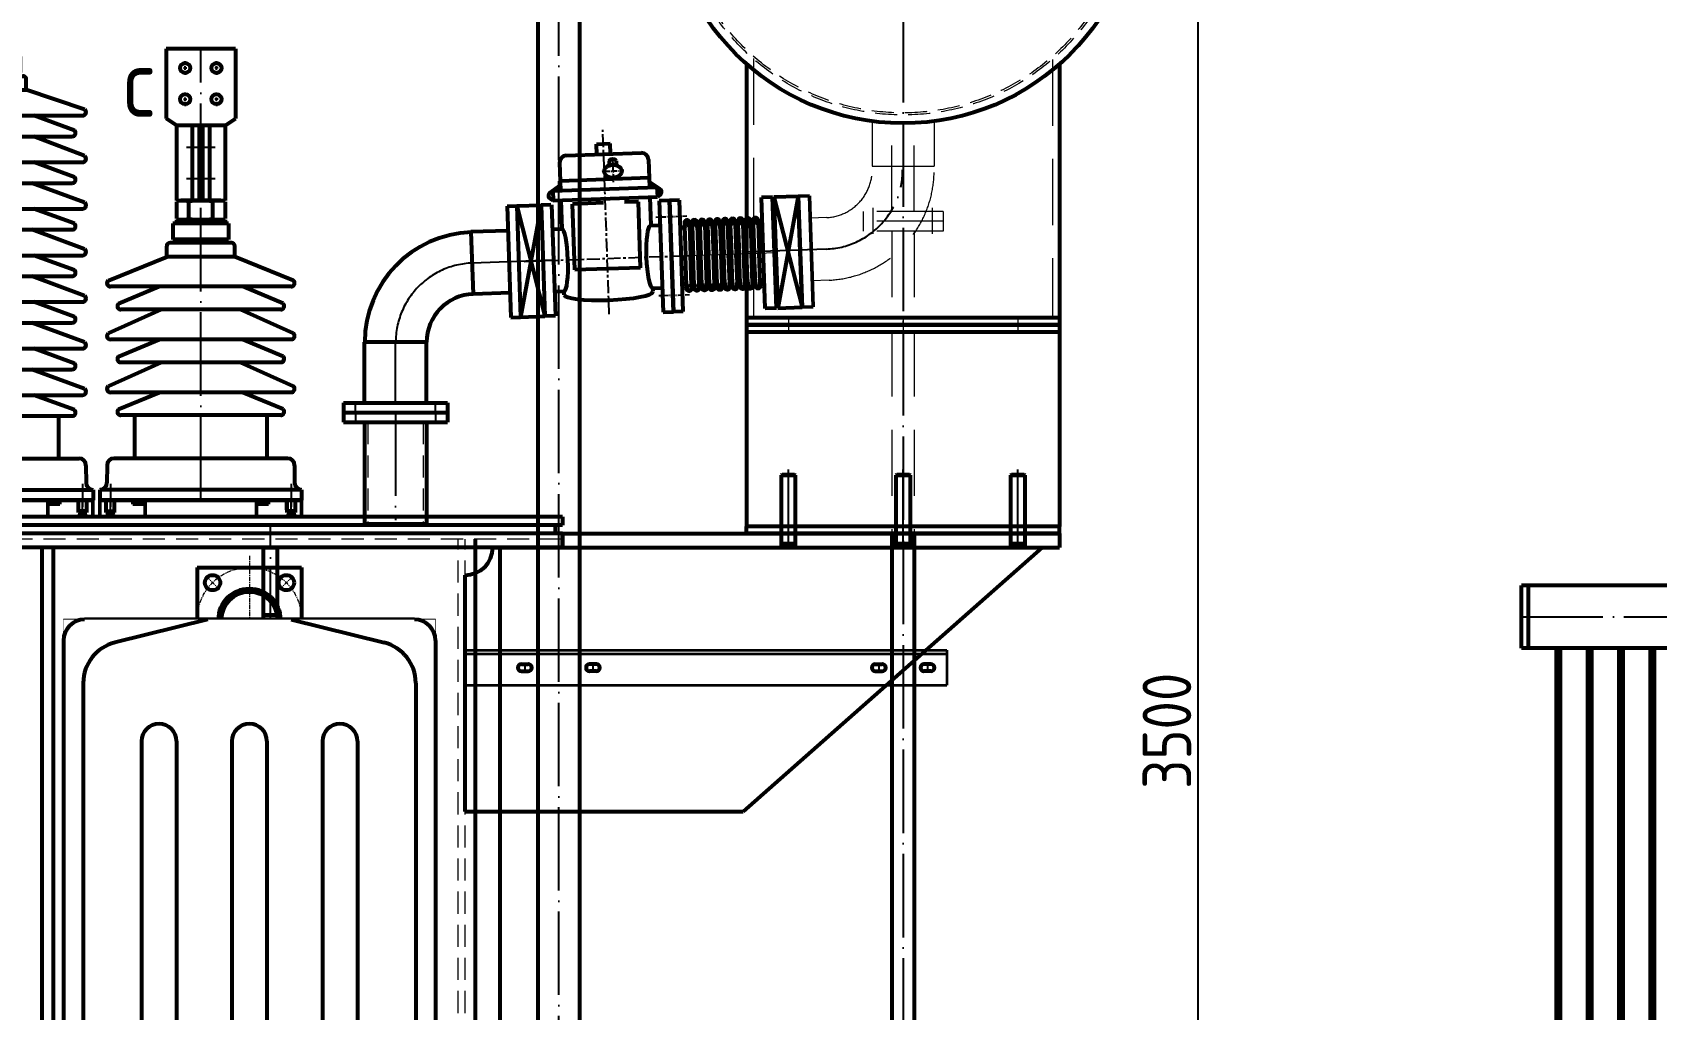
# Model space of a CAD drawing. Header units: inches. Extents: x 0 to 15444, y 0 to 10920.
# Drawn here: x 3040 to 5376, y 7806 to 9211 of the extents above; entities that cross this region are included whole.
import ezdxf
from ezdxf.enums import TextEntityAlignment as Align

# ---------------------------------------------------------------- set-up
doc = ezdxf.new("R2010")
doc.units = ezdxf.units.IN
doc.header["$LTSCALE"] = 5
doc.header["$MEASUREMENT"] = 0
doc.set_wipeout_variables(frame=1)
for name, pattern in [('ACAD_ISO04W100', [30, 24, -3, 0, -3]), ('CENTER', [2, 1.25, -0.25, 0.25, -0.25]), ('HIDDEN', [9.525, 6.35, -3.175]), ('PHANTOM', [63.5, 31.75, -6.35, 6.35, -6.35, 6.35, -6.35]), ('PHANTOM2', [31.75, 15.875, -3.175, 3.175, -3.175, 3.175, -3.175])]:
    doc.linetypes.add(name, pattern=pattern)
doc.layers.get('0').update_dxf_attribs({"color": 1, "linetype": 'ACAD_ISO04W100'})
doc.layers.get('Defpoints').update_dxf_attribs({"lineweight": 20})
for name, color, linetype, lineweight in [('1', 4, 'Continuous', 53), ('2', 3, 'Continuous', 20), ('3', 6, 'HIDDEN', 20), ('4', 2, 'PHANTOM', 25), ('中心线', 1, 'CENTER', 9), ('轮廓', 4, 'Continuous', 53)]:
    doc.layers.add(name, color=color, linetype=linetype, lineweight=lineweight)
doc.layers.add('3中心线层', color=1, linetype='CENTER')
doc.layers.add('双点划线', color=2, linetype='PHANTOM')
doc.styles.get("Standard").update_dxf_attribs({"font": 'gbenor.shx', "bigfont": 'gbcbig.shx'})
doc.dimstyles.new('1$0', dxfattribs={"dimscale": 20, "dimtxt": 3.5, "dimasz": 2.5, "dimexe": 1.5, "dimexo": 0, "dimgap": 0.5, "dimtad": 1, "dimtoh": 1, "dimtxsty": 'Standard', "dimcen": 2.5, "dimclrd": 3, "dimclre": 3, "dimclrt": 3, "dimadec": 1, "dimazin": 0, "dimtfac": 1, "dimtmove": 0, "dimatfit": 2, "dimfxl": 0, "dimarcsym": 0})

# ---------------------------------------------------------------- blocks, each defined once
blk = doc.blocks.new('mfaaaafg')
for p, q in [((7479.2, 12536), (7479.2, 12643.1)), ((7644.2, 12536), (7644.2, 12643.1)), ((7809.2, 12536), (7809.2, 12643.1))]:
    blk.add_line(p, q)
at = {"layer": '1'}
for p, q in [((7470.2, 12636), (7469.2, 12635)), ((7470.2, 12636), (7488.2, 12636)), ((7488.2, 12636), (7489.2, 12635)), ((7635.2, 12636), (7634.2, 12635)), ((7635.2, 12636), (7653.2, 12636)), ((7653.2, 12636), (7654.2, 12635)), ((7800.2, 12636), (7799.2, 12635)), ((7800.2, 12636), (7818.2, 12636)), ((7818.2, 12636), (7819.2, 12635)), ((7469.2, 12531), (7469.2, 12635)), ((7469.2, 12635), (7489.2, 12635)), ((7489.2, 12635), (7489.2, 12531)), ((7634.2, 12531), (7634.2, 12635)), ((7634.2, 12635), (7654.2, 12635)), ((7654.2, 12635), (7654.2, 12531)), ((7799.2, 12531), (7799.2, 12635)), ((7799.2, 12635), (7819.2, 12635)), ((7819.2, 12635), (7819.2, 12531)), ((7154.2, 12551), (7869.2, 12551)), ((7154.2, 12551), (7154.2, 12531)), ((7869.2, 12551), (7869.2, 12531)), ((7054.2, 12531), (7869.2, 12531)), ((7844.2, 12531), (7414.2, 12151)), ((7489.2, 12536), (7469.2, 12536)), ((7654.2, 12536), (7634.2, 12536)), ((7819.2, 12536), (7799.2, 12536)), ((7014.2, 12151), (7014.2, 12491)), ((7014.2, 12151), (7414.2, 12151))]:
    blk.add_line(p, q, dxfattribs=at)
blk.add_arc((7014.2, 12531), 40, 270, 0, dxfattribs=at)
at = {"layer": '2'}
for p, q in [((7470.2, 12536), (7470.2, 12636)), ((7488.2, 12636), (7488.2, 12536)), ((7635.2, 12536), (7635.2, 12636)), ((7653.2, 12636), (7653.2, 12536)), ((7800.2, 12536), (7800.2, 12636)), ((7818.2, 12636), (7818.2, 12536))]:
    blk.add_line(p, q, dxfattribs=at)
blk = doc.blocks.new('低压套管-1')
for p, q in [((5543.3, 8177.1), (5543.3, 8096.8)), ((5588.3, 8177.1), (5588.3, 8096.8)), ((5525.6, 8154.4), (5610.9, 8154.4)), ((5565.8, 7344.9), (5565.8, 8171.9)), ((5525.6, 8109.4), (5610.9, 8109.4)), ((5586.4, 8071.9), (5545.2, 8071.9)), ((5586.4, 8036.4), (5545.2, 8036.4))]:
    blk.add_line(p, q)
at = {"layer": '1', "ltscale": 100}
for p, q in [((5525.8, 8171.9), (5605.8, 8171.9)), ((5525.8, 8171.9), (5525.8, 8101.9)), ((5605.8, 8171.9), (5605.8, 8101.9)), ((5530.8, 8091.9), (5600.8, 8091.9)), ((5530.8, 8091.9), (5530.8, 8015.9)), ((5553.3, 8091.9), (5553.3, 8015.9)), ((5563.3, 8091.9), (5563.3, 8015.9)), ((5568.3, 8091.9), (5568.3, 8015.9)), ((5578.3, 8091.9), (5578.3, 8015.9)), ((5600.8, 8091.9), (5600.8, 8015.9)), ((5600.8, 8015.9), (5530.8, 8015.9))]:
    blk.add_line(p, q, dxfattribs=at)
at = {"layer": '1'}
for p, q in [((5530.8, 8091.9), (5525.8, 8101.9)), ((5600.8, 8091.9), (5605.8, 8101.9)), ((5530.8, 8013.9), (5530.8, 7990)), ((5539.6, 8015.9), (5591.9, 8015.9)), ((5548.5, 7990), (5548.5, 8013.9)), ((5583.1, 7990), (5583.1, 8013.9)), ((5600.8, 8013.9), (5600.8, 7990)), ((5530.8, 7987.9), (5600.8, 7987.9)), ((5530.8, 7987.9), (5530.8, 7982.9)), ((5539.6, 7987.9), (5591.9, 7987.9)), ((5600.8, 7987.9), (5600.8, 7982.9)), ((5525.8, 7982.9), (5525.8, 7959.9)), ((5525.8, 7982.9), (5605.8, 7982.9)), ((5605.8, 7982.9), (5605.8, 7959.9)), ((5520.7, 7954.9), (5609.8, 7954.9)), ((5520.7, 7954.9), (5609.8, 7954.9)), ((5521.8, 7954.9), (5609.7, 7954.9)), ((5525.8, 7959.9), (5605.8, 7959.9)), ((5525.8, 7959.9), (5605.8, 7959.9)), ((5525.8, 7959.9), (5605.8, 7959.9)), ((5530.8, 7959.9), (5530.8, 7954.9)), ((5600.8, 7959.9), (5600.8, 7954.9)), ((5432.8, 7906.9), (5516.8, 7934.9)), ((5516.8, 7934.9), (5614.8, 7934.9)), ((5516.8, 7934.9), (5614.8, 7934.9)), ((5516.8, 7934.9), (5614.8, 7934.9)), ((5516.8, 7934.9), (5614.8, 7934.9)), ((5520.7, 7934.9), (5609.8, 7934.9)), ((5520.7, 7934.9), (5609.8, 7934.9)), ((5520.7, 7934.9), (5610.7, 7934.9)), ((5520.7, 7934.9), (5610.7, 7934.9)), ((5521.8, 7934.9), (5609.7, 7934.9)), ((5698.7, 7906.9), (5614.8, 7934.9)), ((5435.8, 7897.9), (5695.8, 7897.9)), ((5447.4, 7876.6), (5505.4, 7897.9)), ((5520.8, 7897.9), (5610.8, 7897.9)), ((5520.8, 7897.9), (5610.8, 7897.9)), ((5684.1, 7876.6), (5625.8, 7897.9)), ((5432.8, 7839.9), (5505.4, 7867.9)), ((5450.8, 7867.9), (5680.8, 7867.9)), ((5505.4, 7867.9), (5625.8, 7867.9)), ((5516.8, 7867.9), (5614.8, 7867.9)), ((5516.8, 7867.9), (5614.8, 7867.9)), ((5520.8, 7867.9), (5610.8, 7867.9)), ((5698.7, 7839.9), (5625.8, 7867.9)), ((5435.8, 7830.9), (5695.8, 7830.9)), ((5447.4, 7809.6), (5505.8, 7830.9)), ((5684.1, 7809.6), (5625.8, 7830.9)), ((5432.8, 7772.9), (5508.6, 7800.9)), ((5450.8, 7800.9), (5680.8, 7800.9)), ((5508.6, 7800.9), (5622.9, 7800.9)), ((5554.8, 7800.9), (5614.8, 7800.9)), ((5554.8, 7800.9), (5614.8, 7800.9)), ((5558.8, 7800.9), (5610.8, 7800.9)), ((5698.7, 7772.9), (5622.9, 7800.9)), ((5435.8, 7763.9), (5695.8, 7763.9)), ((5447.4, 7742.6), (5505.8, 7763.9)), ((5558.8, 7763.9), (5610.8, 7763.9)), ((5558.8, 7763.9), (5610.8, 7763.9)), ((5684.1, 7742.6), (5625.8, 7763.9)), ((5432.8, 7705.9), (5508.6, 7733.9)), ((5450.8, 7733.9), (5680.8, 7733.9)), ((5508.6, 7733.9), (5622.9, 7733.9)), ((5554.8, 7733.9), (5614.8, 7733.9)), ((5554.8, 7733.9), (5614.8, 7733.9)), ((5558.8, 7733.9), (5610.8, 7733.9)), ((5698.7, 7705.9), (5622.9, 7733.9)), ((5435.8, 7696.9), (5695.8, 7696.9)), ((5447.4, 7675.6), (5505.8, 7696.9)), ((5558.8, 7696.9), (5610.8, 7696.9)), ((5558.8, 7696.9), (5610.8, 7696.9)), ((5684.1, 7675.6), (5625.8, 7696.9)), ((5432.8, 7638.9), (5508.6, 7666.9)), ((5450.8, 7666.9), (5680.8, 7666.9)), ((5508.6, 7666.9), (5622.9, 7666.9)), ((5554.8, 7666.9), (5614.8, 7666.9)), ((5554.8, 7666.9), (5614.8, 7666.9)), ((5558.8, 7666.9), (5610.8, 7666.9)), ((5698.7, 7638.9), (5622.9, 7666.9)), ((5435.8, 7629.9), (5695.8, 7629.9)), ((5447.4, 7608.6), (5505.8, 7629.9)), ((5558.8, 7629.9), (5610.8, 7629.9)), ((5558.8, 7629.9), (5610.8, 7629.9)), ((5684.1, 7608.6), (5625.8, 7629.9)), ((5432.8, 7571.9), (5508.6, 7599.9)), ((5450.8, 7599.9), (5680.8, 7599.9)), ((5508.6, 7599.9), (5622.9, 7599.9)), ((5554.8, 7599.9), (5614.8, 7599.9)), ((5554.8, 7599.9), (5614.8, 7599.9)), ((5558.8, 7599.9), (5610.8, 7599.9)), ((5698.7, 7571.9), (5622.9, 7599.9)), ((5435.8, 7562.9), (5695.8, 7562.9)), ((5447.4, 7541.6), (5505.8, 7562.9)), ((5558.8, 7562.9), (5610.8, 7562.9)), ((5558.8, 7562.9), (5610.8, 7562.9)), ((5684.1, 7541.6), (5625.8, 7562.9)), ((5432.8, 7504.9), (5508.6, 7532.9)), ((5450.8, 7532.9), (5680.8, 7532.9)), ((5508.6, 7532.9), (5622.9, 7532.9)), ((5554.8, 7532.9), (5614.8, 7532.9)), ((5554.8, 7532.9), (5614.8, 7532.9)), ((5558.8, 7532.9), (5610.8, 7532.9)), ((5698.7, 7504.9), (5622.9, 7532.9)), ((5435.8, 7495.9), (5695.8, 7495.9)), ((5447.4, 7474.6), (5505.8, 7495.9)), ((5558.8, 7495.9), (5610.8, 7495.9)), ((5558.8, 7495.9), (5610.8, 7495.9)), ((5684.1, 7474.6), (5625.8, 7495.9)), ((5450.8, 7465.9), (5680.8, 7465.9)), ((5470.6, 7465.9), (5470.6, 7404.9)), ((5558.8, 7465.9), (5610.8, 7465.9)), ((5660.9, 7465.9), (5660.9, 7404.9)), ((5440.9, 7404.9), (5690.6, 7404.9)), ((5430.9, 7394.9), (5430.8, 7369.9)), ((5700.6, 7394.9), (5700.8, 7369.9)), ((5420.8, 7359.9), (5710.8, 7359.9)), ((5420.8, 7359.9), (5420.8, 7344.9)), ((5710.8, 7359.9), (5710.8, 7344.9)), ((5710.8, 7344.9), (5420.8, 7344.9)), ((5420.8, 7344.9), (5710.8, 7344.9)), ((5420.8, 7344.9), (5710.8, 7344.9))]:
    blk.add_line(p, q, dxfattribs=at)
at = {"layer": '1', "linetype": 'ACAD_ISO04W100', "ltscale": 40}
for p, q in [((5516.8, 7934.9), (5516.8, 7949.9)), ((5614.8, 7934.9), (5614.8, 7949.9))]:
    blk.add_line(p, q, dxfattribs=at)
at = {"layer": '1'}
for centre, radius, start, end in [((5539.6, 7996), 20, 63.6891, 116.3109), ((5565.8, 7944.9), 71, 75.8871, 104.1129), ((5591.9, 7996), 20, 63.6891, 116.3109), ((5539.6, 8007.9), 20, 243.6891, 296.3109), ((5565.8, 8058.9), 71, 255.8871, 284.1129), ((5591.9, 8007.9), 20, 243.6891, 296.3109), ((5521.8, 7949.9), 5, 90, 180), ((5435.8, 7902.9), 5, 126.5014, 270), ((5695.8, 7902.9), 5, 270, 53.4986), ((5450.8, 7872.9), 5, 131.9872, 270), ((5680.8, 7872.9), 5, 270, 48.0128), ((5435.8, 7835.9), 5, 126.5014, 270), ((5695.8, 7835.9), 5, 270, 53.4986), ((5450.8, 7805.9), 5, 131.9872, 270), ((5680.8, 7805.9), 5, 270, 48.0128), ((5435.8, 7768.9), 5, 126.5014, 270), ((5695.8, 7768.9), 5, 270, 53.4986), ((5450.8, 7738.9), 5, 131.9872, 270), ((5680.8, 7738.9), 5, 270, 48.0128), ((5435.8, 7701.9), 5, 126.5014, 270), ((5695.8, 7701.9), 5, 270, 53.4986), ((5450.8, 7671.9), 5, 131.9872, 270), ((5680.8, 7671.9), 5, 270, 48.0128), ((5435.8, 7634.9), 5, 126.5014, 270), ((5695.8, 7634.9), 5, 270, 53.4986), ((5450.8, 7604.9), 5, 131.9872, 270), ((5680.8, 7604.9), 5, 270, 48.0128), ((5435.8, 7567.9), 5, 126.5014, 270), ((5695.8, 7567.9), 5, 270, 53.4986), ((5450.8, 7537.9), 5, 131.9872, 270), ((5680.8, 7537.9), 5, 270, 48.0128), ((5435.8, 7500.9), 5, 126.5014, 270), ((5695.8, 7500.9), 5, 270, 53.4986), ((5450.8, 7470.9), 5, 131.9872, 270), ((5680.8, 7470.9), 5, 270, 48.0128), ((5440.9, 7394.9), 10, 90, 180), ((5690.6, 7394.9), 10, 0, 90), ((5420.8, 7369.9), 10, 270, 0), ((5710.8, 7369.9), 10, 180, 270)]:
    blk.add_arc(centre, radius, start, end, dxfattribs=at)
at = {"layer": '1', "ltscale": 40}
blk.add_arc((5609.8, 7949.9), 5, 0, 90, dxfattribs=at)
at = {"layer": '1', "ltscale": 100}
for centre, major_axis, start_param, end_param in [((5543.3, 8154.4), (-6.36, 6.36), 1.57079632679554, 7.853981633975126), ((5588.3, 8154.4), (6.36, 6.36), 6.283185307179086, 12.56637061435867), ((5543.3, 8109.4), (-6.36, 6.36), 1.57079632679554, 7.853981633975126), ((5588.3, 8109.4), (6.36, 6.36), 6.283185307179086, 12.56637061435867)]:
    blk.add_ellipse(centre, major_axis=major_axis, ratio=1, start_param=start_param, end_param=end_param, dxfattribs=at)
at = {"layer": '中心线', "lineweight": -3, "ltscale": 0.1}
for p, q in [((5435.8, 7368.5), (5435.8, 7335)), ((5695.8, 7368.5), (5695.8, 7335))]:
    blk.add_line(p, q, dxfattribs=at)
at = {"layer": '双点划线', "ltscale": 100}
blk.add_line((5488.3, 7344.9), (5643.3, 7344.9), dxfattribs=at)
blk = doc.blocks.new('1242141241241')
at = {"ltscale": 2}
for p, q in [((2615.2, 10635.6), (2615.2, 10659.6)), ((2875.2, 10635.6), (2875.2, 10659.6))]:
    blk.add_line(p, q, dxfattribs=at)
at = {"layer": '1', "lineweight": 50}
for p, q in [((2890.2, 10659.6), (2600.2, 10659.6)), ((2600.2, 10659.6), (2600.2, 10635.6)), ((2647.7, 10659.6), (2647.7, 10653.6)), ((2662.7, 10653.6), (2647.7, 10653.6)), ((2662.7, 10659.6), (2662.7, 10653.6)), ((2665.2, 10659.6), (2665.2, 10635.6)), ((2825.2, 10659.6), (2825.2, 10635.6)), ((2827.7, 10659.6), (2827.7, 10653.6)), ((2827.7, 10653.6), (2842.7, 10653.6)), ((2842.7, 10659.6), (2842.7, 10653.6)), ((2890.2, 10659.6), (2890.2, 10635.6)), ((2890.2, 10635.6), (2600.2, 10635.6))]:
    blk.add_line(p, q, dxfattribs=at)
at = {"layer": '1'}
for p, q in [((2609.2, 10641.6), (2609.2, 10659.6)), ((2621.2, 10641.6), (2621.2, 10659.6)), ((2869.2, 10641.6), (2869.2, 10659.6)), ((2881.2, 10641.6), (2881.2, 10659.6)), ((2609.2, 10641.6), (2621.2, 10641.6)), ((2615.2, 10639.6), (2609.2, 10641.6)), ((2621.2, 10641.6), (2615.2, 10639.6)), ((2881.2, 10641.6), (2869.2, 10641.6)), ((2869.2, 10641.6), (2875.2, 10639.6)), ((2875.2, 10639.6), (2881.2, 10641.6))]:
    blk.add_line(p, q, dxfattribs=at)
at = {"layer": '2'}
for p, q in [((2607.2, 10645.6), (2607.2, 10659.6)), ((2623.2, 10645.6), (2623.2, 10659.6)), ((2867.2, 10645.6), (2867.2, 10659.6)), ((2883.2, 10645.6), (2883.2, 10659.6)), ((2607.2, 10645.6), (2623.2, 10645.6)), ((2883.2, 10645.6), (2867.2, 10645.6))]:
    blk.add_line(p, q, dxfattribs=at)
blk = doc.blocks.new('A$C731E5678')
at = {"color": 1, "linetype": 'CENTER', "ltscale": 50}
blk.add_line((80, 0), (80, 150), dxfattribs=at)
at = {"layer": '1', "ltscale": 0.5}
for p, q in [((0, 148), (0, 132)), ((0, 148), (160, 148)), ((15, 150), (15, 148)), ((15, 150), (145, 150)), ((120, 150), (120, 150)), ((145, 150), (145, 148)), ((160, 148), (160, 132)), ((0, 132), (160, 132)), ((37.3, 126.1), (80, 126.1)), ((37.3, 119), (80, 119)), ((122.8, 126.1), (80, 126.1)), ((122.8, 119), (80, 119)), ((37.3, 115.1), (80, 115.1)), ((37.3, 108), (80, 108)), ((37.3, 104.1), (80, 104.1)), ((37.3, 97), (80, 97)), ((122.8, 115.1), (80, 115.1)), ((122.8, 108), (80, 108)), ((122.8, 104.1), (80, 104.1)), ((122.8, 97), (80, 97)), ((37.3, 93.1), (80, 93.1)), ((37.3, 86), (80, 86)), ((37.3, 82.1), (80, 82.1)), ((37.3, 75), (80, 75)), ((37.3, 71.1), (80, 71.1)), ((122.8, 93.1), (80, 93.1)), ((122.8, 86), (80, 86)), ((122.8, 82.1), (80, 82.1)), ((122.8, 75), (80, 75)), ((122.8, 71.1), (80, 71.1)), ((37.3, 64), (80, 64)), ((37.3, 60.1), (80, 60.1)), ((37.3, 53), (80, 53)), ((37.3, 49.1), (80, 49.1)), ((122.8, 64), (80, 64)), ((122.8, 60.1), (80, 60.1)), ((122.8, 53), (80, 53)), ((122.8, 49.1), (80, 49.1)), ((37.3, 42), (80, 42)), ((37.3, 38.1), (80, 38.1)), ((37.3, 31), (80, 31)), ((37.3, 27.1), (80, 27.1)), ((122.8, 42), (80, 42)), ((122.8, 38.1), (80, 38.1)), ((122.8, 31), (80, 31)), ((122.8, 27.1), (80, 27.1)), ((0, 14), (160, 14)), ((0, 14), (0, 0)), ((0, 0), (160, 0)), ((37.3, 20), (80, 20)), ((122.8, 20), (80, 20)), ((160, 14), (160, 0))]:
    blk.add_line(p, q, dxfattribs=at)
for points in [[(39.2, 132), (39.2, 128, -0.414214), (37.3, 126.1), (32.6, 126.1, 1), (32.6, 119), (37.3, 119, -1), (37.3, 115.1), (32.6, 115.1, 1), (32.6, 108), (37.3, 108, -1), (37.3, 104.1), (32.6, 104.1, 1), (32.6, 97), (37.3, 97, -1), (37.3, 93.1), (32.6, 93.1, 1), (32.6, 86), (37.3, 86, -1), (37.3, 82.1), (32.6, 82.1, 1), (32.6, 75), (37.3, 75, -1), (37.3, 71.1), (32.6, 71.1, 1), (32.6, 64), (37.3, 64, -1), (37.3, 60.1), (32.6, 60.1, 1), (32.6, 53), (37.3, 53, -1), (37.3, 49.1), (32.6, 49.1, 1), (32.6, 42), (37.3, 42, -1), (37.3, 38.1), (32.6, 38.1, 1), (32.6, 31), (37.3, 31, -1), (37.3, 27.1), (32.6, 27.1, 1), (32.6, 20), (37.3, 20, -0.414214), (39.2, 18), (39.2, 14)], [(40, 132), (40, 128, -0.414214), (37.3, 125.3), (32.6, 125.3, 1), (32.6, 119.8), (37.3, 119.8, -1), (37.3, 114.3), (32.6, 114.3, 1), (32.6, 108.8), (37.3, 108.8, -1), (37.3, 103.3), (32.6, 103.3, 1), (32.6, 97.8), (37.3, 97.8, -1), (37.3, 92.3), (32.6, 92.3, 1), (32.6, 86.8), (37.3, 86.8, -1), (37.3, 81.3), (32.6, 81.3, 1), (32.6, 75.8), (37.3, 75.8, -1), (37.3, 70.3), (32.6, 70.3, 1), (32.6, 64.8), (37.3, 64.8, -1), (37.3, 59.3), (32.6, 59.3, 1), (32.6, 53.8), (37.3, 53.8, -1), (37.3, 48.3), (32.6, 48.3, 1), (32.6, 42.8), (37.3, 42.8, -1), (37.3, 37.3), (32.6, 37.3, 1), (32.6, 31.8), (37.3, 31.8, -1), (37.3, 26.3), (32.6, 26.3, 1), (32.6, 20.8), (37.3, 20.8, -0.414214), (40, 18), (40, 14)], [(120, 132), (120, 128, 0.414214), (122.8, 125.3), (127.5, 125.3, -1), (127.5, 119.8), (122.8, 119.8, 1), (122.8, 114.3), (127.5, 114.3, -1), (127.5, 108.8), (122.8, 108.8, 1), (122.8, 103.3), (127.5, 103.3, -1), (127.5, 97.8), (122.8, 97.8, 1), (122.8, 92.3), (127.5, 92.3, -1), (127.5, 86.8), (122.8, 86.8, 1), (122.8, 81.3), (127.5, 81.3, -1), (127.5, 75.8), (122.8, 75.8, 1), (122.8, 70.3), (127.5, 70.3, -1), (127.5, 64.8), (122.8, 64.8, 1), (122.8, 59.3), (127.5, 59.3, -1), (127.5, 53.8), (122.8, 53.8, 1), (122.8, 48.3), (127.5, 48.3, -1), (127.5, 42.8), (122.8, 42.8, 1), (122.8, 37.3), (127.5, 37.3, -1), (127.5, 31.8), (122.8, 31.8, 1), (122.8, 26.3), (127.5, 26.3, -1), (127.5, 20.8), (122.8, 20.8, 0.414214), (120, 18), (120, 14)], [(120.8, 132), (120.8, 128, 0.414214), (122.8, 126.1), (127.5, 126.1, -1), (127.5, 119), (122.8, 119, 1), (122.8, 115.1), (127.5, 115.1, -1), (127.5, 108), (122.8, 108, 1), (122.8, 104.1), (127.5, 104.1, -1), (127.5, 97), (122.8, 97, 1), (122.8, 93.1), (127.5, 93.1, -1), (127.5, 86), (122.8, 86, 1), (122.8, 82.1), (127.5, 82.1, -1), (127.5, 75), (122.8, 75, 1), (122.8, 71.1), (127.5, 71.1, -1), (127.5, 64), (122.8, 64, 1), (122.8, 60.1), (127.5, 60.1, -1), (127.5, 53), (122.8, 53, 1), (122.8, 49.1), (127.5, 49.1, -1), (127.5, 42), (122.8, 42, 1), (122.8, 38.1), (127.5, 38.1, -1), (127.5, 31), (122.8, 31, 1), (122.8, 27.1), (127.5, 27.1, -1), (127.5, 20), (122.8, 20, 0.414214), (120.8, 18), (120.8, 14)]]:
    blk.add_lwpolyline(points, format="xyb", dxfattribs=at)
blk = doc.blocks.new('储油柜-')
for p, q in [((42802.6, 9939.7), (42802.6, 12364.3)), ((43297.6, 12243.9), (43297.6, 10191.9)), ((43187, 11763, 0), (43034.5, 11757.6, 0)), ((42793.8, 11746.8), (42677.8, 11742.8)), ((42510.1, 11527.9), (42510.1, 11541.9)), ((42625.1, 11527.9), (42625.1, 11541.9)), ((42510.1, 11527.9), (42510.1, 11513.9)), ((42567.6, 11527.9), (42567.6, 11372.9)), ((42625.1, 11527.9), (42625.1, 11513.9)), ((42753.6, 11165.9), (42753.6, 11155.9)), ((42851.6, 11165.9), (42851.6, 11155.9)), ((43262.6, 11165.9), (43262.6, 11155.9)), ((43332.6, 11165.9), (43332.6, 11155.9))]:
    blk.add_line(p, q)
blk.add_arc((43183, 11876.9, 0), 114, 272, 360)
at = {"layer": '1', "ltscale": 30}
for p, q in [((42772.6, 10323.9), (42772.6, 12364.3)), ((42832.6, 10323.9), (42832.6, 12364.3))]:
    blk.add_line(p, q, dxfattribs=at)
at = {"layer": '1'}
for p, q in [((43072.6, 12029), (43072.6, 11653.9)), ((43522.6, 12029), (43522.6, 11653.9)), ((42856.5, 11914.1, 0), (42876.5, 11914.8, 0)), ((42857, 11899.1, 0), (42856.5, 11914.1, 0)), ((42877, 11899.8, 0), (42876.5, 11914.8, 0)), ((42813.3, 11897.6, 0), (42921.2, 11901.3, 0)), ((42874.8, 11889.7, 0), (42875.1, 11883.3, 0)), ((42884.8, 11890, 0), (42885.1, 11883.7, 0)), ((42931.5, 11891.7, 0), (42932.9, 11851.7, 0)), ((42803.6, 11887.2, 0), (42805, 11847.2, 0)), ((42804.5, 11861.2, 0), (42932.4, 11865.7, 0)), ((42789.7, 11843.8, 0), (42804.7, 11855.1, 0)), ((42793.8, 11846.8, 0), (42943.7, 11852.1, 0)), ((42793.8, 11846.8, 0), (42794.3, 11832.9, 0)), ((42947.9, 11849.3, 0), (42932.7, 11859.2, 0)), ((42943.7, 11852.1, 0), (42944.2, 11838.1, 0)), ((42728, 11824.5), (42742, 11825)), ((42728, 11824.5), (42733.6, 11664.6)), ((42742, 11825), (42747.6, 11665.1)), ((42791, 11826.7), (42777, 11826.2)), ((42777, 11826.2), (42782.6, 11666.3)), ((42790, 11835.6, 0), (42794.3, 11832.9, 0)), ((42792, 11826.8, 0), (42797.6, 11666.9, 0)), ((42794.3, 11832.9, 0), (42944.2, 11838.1, 0)), ((42805.5, 11833.2, 0), (42806.9, 11792.3, 0)), ((42866.9, 11829.4, 0), (42822, 11827.8, 0)), ((42825.3, 11732.9, 0), (42822, 11827.8, 0)), ((42916.9, 11831.1, 0), (42896.9, 11830.4, 0)), ((42920.2, 11736.2, 0), (42916.9, 11831.1, 0)), ((42933.4, 11837.7, 0), (42934.9, 11796.7, 0)), ((42948.2, 11841.1, 0), (42944.2, 11838.1, 0)), ((42961.9, 11832.7, 0), (42946.9, 11832.2, 0)), ((42946.9, 11832.2, 0), (42952.5, 11672.3, 0)), ((42961.9, 11832.7, 0), (42967.5, 11672.8, 0)), ((43111.8, 11837.9, 0), (43146.8, 11839.2, 0)), ((43111.8, 11837.9, 0), (43152.4, 11679.3, 0)), ((43111.8, 11837.9, 0), (43117.4, 11678, 0)), ((43146.8, 11839.2, 0), (43117.4, 11678, 0)), ((43146.8, 11839.2, 0), (43152.4, 11679.3, 0)), ((42934.5, 11796.7, 0), (42948.1, 11797.2, 0)), ((42676.2, 11787.8), (42679.3, 11697.9)), ((42793.2, 11791.8, 0), (42806.8, 11792.3, 0)), ((42920.2, 11736.2, 0), (42825.3, 11732.9, 0)), ((42796.3, 11701.8, 0), (42810, 11702.3, 0)), ((42810.1, 11697.3, 0), (42810, 11702.3, 0)), ((42937.9, 11706.8, 0), (42951.3, 11707.3, 0)), ((42938.1, 11701.8, 0), (42937.9, 11706.8, 0)), ((43117.4, 11678, 0), (43152.4, 11679.3, 0)), ((42733.6, 11664.6), (42747.6, 11665.1)), ((42797.6, 11666.9, 0), (42782.6, 11666.3, 0)), ((42796.6, 11666.8), (42782.6, 11666.3)), ((42952.5, 11672.3, 0), (42967.5, 11672.8, 0)), ((43522.6, 11663.9), (43072.6, 11663.9)), ((43522.6, 11653.9), (43072.6, 11653.9)), ((42523.1, 11541.9), (42523.1, 11628.9)), ((42612.4, 11628.9), (42523.4, 11628.9)), ((42612.1, 11541.9), (42612.2, 11628.9)), ((42492.6, 11541.9), (42642.6, 11541.9)), ((42492.6, 11541.9), (42492.6, 11527.9)), ((42642.6, 11541.9), (42642.6, 11527.9)), ((42492.6, 11527.9), (42492.6, 11513.9)), ((42492.6, 11527.9), (42642.6, 11527.9)), ((42492.6, 11527.9), (42642.6, 11527.9)), ((42642.6, 11527.9), (42642.6, 11513.9)), ((42492.6, 11513.9), (42642.6, 11513.9)), ((42523.1, 11513.9), (42523.1, 11367.9)), ((42612.1, 11513.9), (42612.1, 11367.9)), ((42523.1, 11367.9), (42612.1, 11367.9)), ((43281.6, 11353.9), (43281.6, 10309.9)), ((43313.6, 11353.9), (43313.6, 10309.9)), ((42748.6, 11165.9), (42758.6, 11165.9)), ((42856.6, 11165.9), (42846.6, 11165.9)), ((43257.6, 11165.9), (43267.6, 11165.9)), ((43337.6, 11165.9), (43327.6, 11165.9)), ((42748.6, 11155.9), (42758.6, 11155.9)), ((42856.6, 11155.9), (42846.6, 11155.9)), ((43257.6, 11155.9), (43267.6, 11155.9)), ((43337.6, 11155.9), (43327.6, 11155.9))]:
    blk.add_line(p, q, dxfattribs=at)
at = {"layer": '1', "lineweight": 50, "ltscale": 5}
for p, q in [((43162.8, 11839.7, 0), (43146.8, 11839.2, 0)), ((43164.4, 11794, 0), (43162.8, 11839.7, 0)), ((43164.4, 11794, 0), (43162.8, 11839.7, 0)), ((43164.4, 11794, 0), (43166.8, 11724, 0)), ((43168.3, 11679.8, 0), (43166.8, 11724, 0)), ((43168.3, 11679.8, 0), (43166.8, 11724, 0)), ((43168.3, 11679.8, 0), (43152.4, 11679.3, 0))]:
    blk.add_line(p, q, dxfattribs=at)
at = {"layer": '1', "ltscale": 0.5}
for p, q in [((43152.4, 11679.3, 0), (43146.8, 11839.2, 0)), ((43072.6, 11653.9), (43522.6, 11653.9)), ((43072.6, 11653.9), (43072.6, 11643.9)), ((43072.6, 11643.9), (43072.6, 11363.9)), ((43072.6, 11643.9), (43522.6, 11643.9)), ((43522.6, 11653.9), (43522.6, 11643.9)), ((43522.6, 11643.9), (43522.6, 11363.9)), ((43072.6, 11353.9), (43072.6, 11363.9)), ((43522.6, 11363.9), (43072.6, 11363.9)), ((43522.6, 11353.9), (43072.6, 11353.9)), ((43522.6, 11353.9), (43522.6, 11363.9))]:
    blk.add_line(p, q, dxfattribs=at)
at = {"layer": '1', "lineweight": 35, "ltscale": 4}
for p, q in [((42667.6, 11185.9), (43268.4, 11185.9)), ((42667.6, 11185.9, 0), (42667.6, 11135.9, 0)), ((42667.6, 11180.9, 0), (43268.4, 11180.9, 0)), ((43268.4, 11185.9), (43360.6, 11185.9)), ((43268.4, 11180.9, 0), (43360.6, 11180.9, 0)), ((43360.6, 11185.9, 0), (43360.6, 11135.9, 0)), ((42667.6, 11135.9), (43268.4, 11135.9)), ((43268.4, 11135.9), (43360.6, 11135.9, 0))]:
    blk.add_line(p, q, dxfattribs=at)
at = {"layer": '1'}
blk.add_circle((43297.6, 12283.9), 340, dxfattribs=at)
for centre, radius, start, end in [((42813.6, 11887.6, 0), 10, 92, 182), ((42921.5, 11891.3, 0), 10, 2, 92), ((42792.7, 11839.8, 0), 5, 126.992, 237.008), ((42945.2, 11845.1, 0), 5, 306.992, 57.008), ((42681.9, 11628.9, 0), 158.5, 92.0059, 180), ((42681.9, 11628.9, 0), 69.5, 92.0059, 180), ((42748.6, 11160.9), 5, 90, 270), ((42758.6, 11160.9), 5, 86.806, 90), ((42758.6, 11160.9), 5, 270, 90), ((42846.6, 11160.9), 5, 90, 270), ((42846.6, 11160.9), 5, 90, 93.194), ((42856.6, 11160.9), 5, 270, 90), ((43257.6, 11160.9), 5, 90, 270), ((43267.6, 11160.9), 5, 86.806, 90), ((43267.6, 11160.9), 5, 270, 90), ((43327.6, 11160.9), 5, 90, 270), ((43327.6, 11160.9), 5, 90, 98.2957), ((43337.6, 11160.9), 5, 270, 90), ((42758.6, 11160.9), 5, 270, 273.194), ((42846.6, 11160.9), 5, 266.806, 270), ((43267.6, 11160.9), 5, 270, 273.194), ((43327.6, 11160.9), 5, 261.7043, 270)]:
    blk.add_arc(centre, radius, start, end, dxfattribs=at)
for centre, major_axis, ratio in [((42879.8, 11889.9, 0), (-5, -0.17), 0.446124), ((42808.4, 11747.3, 0), (-1.6, 45), 0.161624), ((42874, 11699.6, 0), (63.8, 2.2), 0.156548)]:
    blk.add_ellipse(centre, major_axis=major_axis, ratio=ratio, start_param=3.141593, end_param=6.283185, dxfattribs=at)
blk.add_ellipse((42880.4, 11874.9, 0), major_axis=(-12.5, -0.4), ratio=0.753577, dxfattribs=at)
at = {"layer": '1', "extrusion": (0, 0, -1)}
blk.add_ellipse((42936.1, 11751.7, 0), major_axis=(-1.6, 45), ratio=0.161624, start_param=3.141593, end_param=6.283185, dxfattribs=at)
at = {"layer": '3', "ltscale": 3}
for p, q in [((43082.6, 12036.9, 0), (43082.6, 11663.9, 0)), ((43512.6, 12035.6), (43512.6, 11663.9)), ((43253.2, 11946.9), (43253.2, 11882.2)), ((43281.6, 11816.9, 0), (43281.6, 11944.3, 0)), ((43313.6, 11816.9, 0), (43313.6, 11944.3, 0)), ((43342.1, 11946.9), (43342.1, 11882.2)), ((43253.2, 11882.2), (43342.2, 11882.2)), ((43188, 11808.3, 0), (43163.9, 11807.4, 0)), ((43355.1, 11816.9, 0), (43240.1, 11816.9, 0)), ((43240.1, 11816.9, 0), (43240.1, 11802.9, 0)), ((43355.1, 11802.9, 0), (43240.1, 11802.9, 0)), ((43240.1, 11802.9, 0), (43240.1, 11788.9, 0)), ((43355.1, 11816.9, 0), (43355.1, 11802.9, 0)), ((43355.1, 11802.9, 0), (43355.1, 11788.9, 0)), ((43355.1, 11788.9, 0), (43240.1, 11788.9, 0)), ((43281.6, 11788.9), (43281.6, 11353.9)), ((43313.6, 11788.9), (43313.6, 11353.9)), ((43191.1, 11718.3, 0), (43167, 11717.5, 0))]:
    blk.add_line(p, q, dxfattribs=at)
at = {"layer": '3'}
for p, q in [((42527.6, 11513.9), (42527.6, 11367.9)), ((42607.6, 11513.9), (42607.6, 11367.9))]:
    blk.add_line(p, q, dxfattribs=at)
for radius in [328, 325]:
    blk.add_circle((43297.6, 12283.9), radius, dxfattribs=at)
at = {"layer": '3', "ltscale": 3}
for centre, radius, start, end in [((43183.8, 11877.6, 0), 69.5, 273.4378, 360), ((43183.8, 11876.6, 0), 158.5, 272.6304, 1.2233)]:
    blk.add_arc(centre, radius, start, end, dxfattribs=at)
at = {"layer": '3中心线层', "lineweight": 25, "ltscale": 3}
for p, q in [((42875, 11669.5, 0), (42865.8, 11934.6, 0)), ((42752.7, 11745.3, 0), (42991.8, 11753.7, 0))]:
    blk.add_line(p, q, dxfattribs=at)
at = {"layer": '3中心线层', "lineweight": 25}
for p, q in [((42879.8, 11890.7, 0), (42880.9, 11859.1, 0)), ((42896, 11875.4, 0), (42864.7, 11874.3, 0)), ((42986.4, 11810.1, 0), (42942.2, 11808.6, 0)), ((42990.3, 11697, 0), (42946.1, 11695.5, 0))]:
    blk.add_line(p, q, dxfattribs=at)
at = {"layer": '3中心线层', "ltscale": 100}
blk.add_line((42567.6, 11541.9), (42567.7, 11628.9), dxfattribs=at)
blk.add_arc((42681.9, 11628.9, 0), 114, 92.0059, 180, dxfattribs=at)
at = {"layer": '4', "linetype": 'PHANTOM2', "lineweight": 25, "ltscale": 4}
blk.add_line((43522.6, 11353.9), (43522.6, 11363.9), dxfattribs=at)
at = {"layer": '中心线', "linetype": 'CENTER', "ltscale": 100}
for p, q in [((43254.3, 11822.5, 0), (43254.3, 11798.9, 0)), ((43339.3, 11822.5, 0), (43339.3, 11798.9, 0)), ((43254.3, 11808.5, 0), (43254.3, 11784.9, 0)), ((43339.3, 11808.5, 0), (43339.3, 11784.9, 0)), ((43132.6, 11663.9), (43132.6, 11643.9)), ((43297.6, 11663.9), (43297.6, 11643.9)), ((43462.6, 11663.9), (43462.6, 11643.9)), ((43132.6, 11363.9), (43132.6, 11353.9)), ((43297.6, 11363.9), (43297.6, 11353.9)), ((43462.6, 11363.9), (43462.6, 11353.9))]:
    blk.add_line(p, q, dxfattribs=at)
at = {"layer": '轮廓', "lineweight": 53}
for p, q in [((42742, 11825), (42777, 11826.2)), ((42742, 11825), (42782.6, 11666.3)), ((42777, 11826.2), (42747.6, 11665.1)), ((42777, 11826.2), (42782.6, 11666.3)), ((42729.3, 11789.1), (42676.2, 11787.8)), ((42732.4, 11700.1), (42679.3, 11697.9)), ((42747.6, 11665.1), (42782.6, 11666.3))]:
    blk.add_line(p, q, dxfattribs=at)
at = {"layer": '3', "xscale": -1, "rotation": 271.9999999997951}
blk.add_blockref('A$C731E5678', (42967.5, 11672.8, 0), dxfattribs=at)
blk = doc.blocks.new('*D44')
at = {"layer": '2', "color": 3, "lineweight": -2, "transparency": 16777216}
for p, q in [((4291.4, 10003.4), (4746.6, 10003.4)), ((4716.6, 6460.9), (4716.6, 9953.4)), ((3145.2, 6410.9), (4746.6, 6410.9))]:
    blk.add_line(p, q, dxfattribs=at)
at = {"layer": '2', "color": 3, "transparency": 16777216}
for points in [[(4708.2, 9953.4), (4724.9, 9953.4), (4716.6, 10003.4)], [(4708.2, 6460.9), (4724.9, 6460.9), (4716.6, 6410.9)]]:
    blk.add_solid(points, dxfattribs=at)
at = {"layer": 'Defpoints', "color": 0, "transparency": 16777216}
for p in [(4291.4, 10003.4, 0), (4716.6, 10003.4), (3145.2, 6410.9, -0.5)]:
    blk.add_point(p, dxfattribs=at)
at = {"layer": '2', "color": 3, "transparency": 16777216, "insert": (4671.6, 8207.1), "char_height": 70, "attachment_point": 5, "rotation": 90}
blk.add_mtext('3500', dxfattribs=at)
blk = doc.blocks.new('散热器左视图')
blk.add_line((5541.5, 7746.7), (6544.9, 7746.7))
at = {"layer": '1', "lineweight": 53, "ltscale": 4}
for p, q in [((5544.2, 7701.7), (5544.2, 7791.7)), ((6659.2, 7791.7), (5544.2, 7791.7)), ((5554.2, 7701.7), (5554.2, 7791.7)), ((6659.2, 7701.7), (5544.2, 7701.7)), ((5594.2, 7701.7), (5594.2, 6391.7)), ((5600.2, 7701.7), (5600.2, 6391.7)), ((5639.2, 7701.7), (5639.2, 6391.7)), ((5645.2, 7701.7), (5645.2, 6391.7)), ((5684.2, 7701.7), (5684.2, 6391.7)), ((5690.2, 7701.7), (5690.2, 6391.7)), ((5729.2, 7701.7), (5729.2, 6391.7)), ((5735.2, 7701.7), (5735.2, 6391.7))]:
    blk.add_line(p, q, dxfattribs=at)
blk = doc.blocks.new('散热器管接头')
at = {"layer": '1'}
for p, q in [((4030.4, 21238.1), (4030.4, 21088.1)), ((4030.4, 21238.1), (4180.4, 21238.1)), ((4180.4, 21238.1), (4180.4, 21088.1)), ((4030.4, 21088.1), (4180.4, 21088.1)), ((4100.4, 20998.6), (4100.4, 21088.1)), ((4110.4, 21088.1), (4110.4, 20998.6)), ((4105.4, 20998.6), (4100.4, 20998.6)), ((4105.4, 20998.6), (4110.4, 20998.6))]:
    blk.add_line(p, q, dxfattribs=at)
for centre, radius in [((4052.4, 21216.1), 11), ((4105.4, 21163.1), 44.5), ((4158.5, 21216.1), 11), ((4105.4, 21163.1), 40), ((4052.4, 21110), 11), ((4158.5, 21110), 11)]:
    blk.add_circle(centre, radius, dxfattribs=at)
at = {"layer": '3'}
for p, q in [((4100.4, 21118.6), (4110.4, 21118.6)), ((4100.4, 21118.6), (4100.4, 21088.1)), ((4110.4, 21118.6), (4110.4, 21088.1))]:
    blk.add_line(p, q, dxfattribs=at)
at = {"layer": '3中心线层', "ltscale": 10}
blk.add_line((4062.2, 21119.9), (4042.6, 21100.2), dxfattribs=at)
at = {"layer": '中心线'}
for p, q in [((4105.4, 21254.5), (4105.4, 20988.3)), ((4062.2, 21206.3), (4042.6, 21225.9)), ((4148.6, 21206.3), (4168.3, 21225.9)), ((4196.8, 21163.1), (4014, 21163.1)), ((4148.6, 21119.9), (4168.3, 21100.2))]:
    blk.add_line(p, q, dxfattribs=at)
blk.add_circle((4105.4, 21163.1), 75, dxfattribs=at)
blk = doc.blocks.new('sdfg')
at = {"layer": '2'}
blk.add_blockref('散热器管接头', (2923.7, -403.3), dxfattribs=at)
blk = doc.blocks.new('fgs')
at = {"layer": '1', "ltscale": 3}
for p, q in [((-4811.8, 11634.9), (-5286.3, 11634.9)), ((-4811.8, 10234.9), (-5286.8, 10234.9))]:
    blk.add_line(p, q, dxfattribs=at)
at = {"layer": '2'}
blk.add_lwpolyline([(-5049, 11634.9), (-5316.8, 11634.9), (-5316.8, 10234.9), (-4781.8, 10234.9), (-4781.8, 11634.9), (-5049, 11634.9)], close=True, dxfattribs=at)
blk.add_wipeout([(-5049, 11634.9), (-5316.8, 11634.9), (-5316.8, 10234.9), (-4781.8, 10234.9), (-4781.8, 11634.9)]).dxf.layer = '2'
at = {"layer": '1', "ltscale": 3}
for p, q in [((-5109.3, 11634.9), (-5242.8, 11601.9)), ((-4989.3, 11634.9), (-4855.8, 11601.9)), ((-5316.8, 11604.9), (-5316.8, 10264.9)), ((-4781.8, 11604.9), (-4781.8, 10264.9)), ((-5288.4, 11543.6), (-5288.4, 10326.2)), ((-4810.2, 11543.6), (-4810.2, 10326.2)), ((-5204.5, 11459.9), (-5204.5, 10409.9)), ((-5154.1, 11459.9), (-5154.1, 10409.9)), ((-5074.5, 11459.9), (-5074.5, 10409.9)), ((-5024.1, 11459.9), (-5024.1, 10409.9)), ((-4944.5, 11459.9), (-4944.5, 10409.9)), ((-4894.1, 11459.9), (-4894.1, 10409.9)), ((-5109.3, 10234.9), (-5242.8, 10268)), ((-4989.3, 10234.9), (-4855.8, 10268))]:
    blk.add_line(p, q, dxfattribs=at)
for centre, radius, start, end in [((-5286.8, 11604.9), 30, 90, 180), ((-4811.8, 11604.9), 30, 0, 90), ((-5228.4, 11543.6), 60, 103.9053, 180), ((-4870.2, 11543.6), 60, 0, 76.0947), ((-5179.3, 11459.9), 25.2, 0, 180), ((-5049.3, 11459.9), 25.2, 0, 180), ((-4919.3, 11459.9), 25.2, 0, 180), ((-5179.3, 10409.9), 25.2, 180, 0), ((-5049.3, 10409.9), 25.2, 180, 0), ((-4919.3, 10409.9), 25.2, 180, 0), ((-5228.4, 10326.2), 60, 180, 256.0947), ((-4870.2, 10326.2), 60, 283.9053, 0), ((-5286.8, 10264.9), 30, 180, 270), ((-4811.8, 10264.9), 30, 270, 0)]:
    blk.add_arc(centre, radius, start, end, dxfattribs=at)
blk = doc.blocks.new('1452341235412352135')
for p, q in [((4237.9, 7329), (4237.9, 7978)), ((4210.4, 7950.5), (4205.7, 7950.5)), ((4212.9, 7950.5), (4217.9, 7950.5)), ((4215.4, 7955.5), (4215.4, 7960.3)), ((4215.4, 7948), (4215.4, 7953)), ((4215.4, 7945.5), (4215.4, 7940.8)), ((4220.4, 7950.5), (4225.2, 7950.5)), ((4255.4, 7950.5), (4250.7, 7950.5)), ((4262.9, 7950.5), (4257.9, 7950.5)), ((4260.4, 7955.5), (4260.4, 7960.3)), ((4260.4, 7948), (4260.4, 7953)), ((4260.4, 7945.5), (4260.4, 7940.8)), ((4265.4, 7950.5), (4270.2, 7950.5)), ((4210.4, 7905.5), (4205.7, 7905.5)), ((4212.9, 7905.5), (4217.9, 7905.5)), ((4215.4, 7910.5), (4215.4, 7915.3)), ((4215.4, 7903), (4215.4, 7908)), ((4215.4, 7900.5), (4215.4, 7895.8)), ((4220.4, 7905.5), (4225.2, 7905.5)), ((4255.4, 7905.5), (4250.7, 7905.5)), ((4262.9, 7905.5), (4257.9, 7905.5)), ((4260.4, 7910.5), (4260.4, 7915.3)), ((4260.4, 7903), (4260.4, 7908)), ((4260.4, 7900.5), (4260.4, 7895.8)), ((4265.4, 7905.5), (4270.2, 7905.5)), ((4217.3, 7836.5), (4258.5, 7836.5)), ((4217.3, 7791.5), (4258.5, 7791.5))]:
    blk.add_line(p, q)
at = {"ltscale": 2}
for p, q in [((4107.9, 7305), (4107.9, 7329)), ((4367.9, 7305), (4367.9, 7329))]:
    blk.add_line(p, q, dxfattribs=at)
at = {"layer": '1', "ltscale": 100}
for p, q in [((4287.9, 7978), (4187.9, 7978)), ((4187.9, 7978), (4187.9, 7878)), ((4287.9, 7978), (4287.9, 7878)), ((4272.9, 7868), (4202.9, 7868)), ((4202.9, 7868), (4202.9, 7760)), ((4225.4, 7868), (4225.4, 7760)), ((4235.4, 7868), (4235.4, 7760)), ((4240.4, 7868), (4240.4, 7760)), ((4250.4, 7868), (4250.4, 7760)), ((4272.9, 7868), (4272.9, 7760)), ((4202.9, 7760), (4272.9, 7760))]:
    blk.add_line(p, q, dxfattribs=at)
at = {"layer": '1'}
for p, q in [((4202.9, 7868), (4187.9, 7878)), ((4272.9, 7868), (4287.9, 7878)), ((4202.9, 7757.9), (4202.9, 7734.1)), ((4264.1, 7760), (4211.8, 7760)), ((4220.6, 7734.1), (4220.6, 7757.9)), ((4255.2, 7734.1), (4255.2, 7757.9)), ((4272.9, 7757.9), (4272.9, 7734.1)), ((4202.9, 7732), (4202.9, 7727)), ((4272.9, 7732), (4202.9, 7732)), ((4264.1, 7732), (4211.8, 7732)), ((4272.9, 7732), (4272.9, 7727)), ((4197.9, 7727), (4197.9, 7704)), ((4277.9, 7727), (4197.9, 7727)), ((4277.9, 7727), (4277.9, 7704)), ((4283, 7699), (4193.9, 7699)), ((4283, 7699), (4193.9, 7699)), ((4281.9, 7699), (4194, 7699)), ((4277.9, 7704), (4197.9, 7704)), ((4277.9, 7704), (4197.9, 7704)), ((4277.9, 7704), (4197.9, 7704)), ((4202.9, 7704), (4202.9, 7699)), ((4272.9, 7704), (4272.9, 7699)), ((4105, 7645), (4188.9, 7679)), ((4286.9, 7679), (4188.9, 7679)), ((4286.9, 7679), (4188.9, 7679)), ((4286.9, 7679), (4188.9, 7679)), ((4286.9, 7679), (4188.9, 7679)), ((4283, 7679), (4193, 7679)), ((4283, 7679), (4193, 7679)), ((4283, 7679), (4193.9, 7679)), ((4283, 7679), (4193.9, 7679)), ((4281.9, 7679), (4194, 7679)), ((4370.9, 7645), (4286.9, 7679)), ((4367.9, 7636), (4107.9, 7636)), ((4119.6, 7611.7), (4177.6, 7636)), ((4282.9, 7636), (4192.9, 7636)), ((4282.9, 7636), (4192.9, 7636)), ((4356.3, 7611.7), (4298.2, 7636)), ((4105, 7569), (4180.8, 7603)), ((4352.9, 7603), (4122.9, 7603)), ((4295.1, 7603), (4180.8, 7603)), ((4370.9, 7569), (4295.1, 7603)), ((4367.9, 7560), (4107.9, 7560)), ((4119.6, 7535.7), (4177.9, 7560)), ((4244.9, 7560), (4192.9, 7560)), ((4244.9, 7560), (4192.9, 7560)), ((4356.3, 7535.7), (4297.9, 7560)), ((4105, 7493), (4180.8, 7527)), ((4352.9, 7527), (4122.9, 7527)), ((4295.1, 7527), (4180.8, 7527)), ((4248.9, 7527), (4188.9, 7527)), ((4248.9, 7527), (4188.9, 7527)), ((4244.9, 7527), (4192.9, 7527)), ((4370.9, 7493), (4295.1, 7527)), ((4367.9, 7484), (4107.9, 7484)), ((4119.6, 7459.7), (4177.9, 7484)), ((4244.9, 7484), (4192.9, 7484)), ((4244.9, 7484), (4192.9, 7484)), ((4356.3, 7459.7), (4297.9, 7484)), ((4352.9, 7451), (4122.9, 7451)), ((4142.8, 7451), (4142.8, 7389)), ((4244.9, 7451), (4192.9, 7451)), ((4333.1, 7451), (4333.1, 7389)), ((4362.8, 7389), (4113.1, 7389)), ((4103.1, 7379), (4102.9, 7354)), ((4372.8, 7379), (4372.9, 7354)), ((4092.9, 7344), (4092.9, 7329)), ((4382.9, 7344), (4092.9, 7344)), ((4382.9, 7344), (4382.9, 7329)), ((4092.9, 7329), (4382.9, 7329)), ((4382.9, 7329), (4092.9, 7329)), ((4382.9, 7329), (4092.9, 7329)), ((4101.9, 7311), (4101.9, 7329)), ((4101.9, 7311), (4113.9, 7311)), ((4107.9, 7309), (4101.9, 7311)), ((4113.9, 7311), (4107.9, 7309)), ((4113.9, 7311), (4113.9, 7329)), ((4361.9, 7311), (4361.9, 7329)), ((4373.9, 7311), (4361.9, 7311)), ((4361.9, 7311), (4367.9, 7309)), ((4367.9, 7309), (4373.9, 7311)), ((4373.9, 7311), (4373.9, 7329))]:
    blk.add_line(p, q, dxfattribs=at)
at = {"layer": '1', "linetype": 'ACAD_ISO04W100', "ltscale": 40}
for p, q in [((4188.9, 7679), (4188.9, 7694)), ((4286.9, 7679), (4286.9, 7694))]:
    blk.add_line(p, q, dxfattribs=at)
at = {"layer": '1', "lineweight": 50}
for p, q in [((4382.9, 7329), (4092.9, 7329)), ((4092.9, 7329), (4092.9, 7305)), ((4140.4, 7329), (4140.4, 7323)), ((4155.4, 7323), (4140.4, 7323)), ((4155.4, 7329), (4155.4, 7323)), ((4157.9, 7329), (4157.9, 7305)), ((4317.9, 7329), (4317.9, 7305)), ((4320.4, 7329), (4320.4, 7323)), ((4320.4, 7323), (4335.4, 7323)), ((4335.4, 7329), (4335.4, 7323)), ((4382.9, 7329), (4382.9, 7305)), ((4382.9, 7305), (4092.9, 7305))]:
    blk.add_line(p, q, dxfattribs=at)
at = {"layer": '1'}
for centre in [(4215.4, 7950.5), (4260.4, 7950.5), (4215.4, 7905.5), (4260.4, 7905.5)]:
    blk.add_circle(centre, 7.25, dxfattribs=at)
for centre, radius, start, end in [((4211.8, 7740), 20, 63.6891, 116.3109), ((4237.9, 7689), 71, 75.8871, 104.1129), ((4264.1, 7740), 20, 63.6891, 116.3109), ((4211.8, 7752), 20, 243.6891, 296.3109), ((4237.9, 7803), 71, 255.8871, 284.1129), ((4264.1, 7752), 20, 243.6891, 296.3109), ((4281.9, 7694), 5, 0, 90), ((4107.9, 7641), 5, 126.5014, 270), ((4367.9, 7641), 5, 270, 53.4986), ((4122.9, 7608), 5, 131.9872, 270), ((4352.9, 7608), 5, 270, 48.0128), ((4107.9, 7565), 5, 126.5014, 270), ((4367.9, 7565), 5, 270, 53.4986), ((4122.9, 7532), 5, 131.9872, 270), ((4352.9, 7532), 5, 270, 48.0128), ((4107.9, 7489), 5, 126.5014, 270), ((4367.9, 7489), 5, 270, 53.4986), ((4122.9, 7456), 5, 131.9872, 270), ((4352.9, 7456), 5, 270, 48.0128), ((4113.1, 7379), 10, 90, 180), ((4362.8, 7379), 10, 0, 90), ((4092.9, 7354), 10, 270, 0), ((4382.9, 7354), 10, 180, 270)]:
    blk.add_arc(centre, radius, start, end, dxfattribs=at)
at = {"layer": '1', "ltscale": 40}
blk.add_arc((4193.9, 7694), 5, 90, 180, dxfattribs=at)
at = {"layer": '2'}
for p, q in [((4099.9, 7315), (4099.9, 7329)), ((4099.9, 7315), (4115.9, 7315)), ((4115.9, 7315), (4115.9, 7329)), ((4359.9, 7315), (4359.9, 7329)), ((4375.9, 7315), (4359.9, 7315)), ((4375.9, 7315), (4375.9, 7329))]:
    blk.add_line(p, q, dxfattribs=at)
at = {"layer": '中心线', "lineweight": -3, "ltscale": 0.1}
for p, q in [((4107.9, 7352.6), (4107.9, 7319.1)), ((4367.9, 7352.6), (4367.9, 7319.1))]:
    blk.add_line(p, q, dxfattribs=at)
at = {"layer": '双点划线', "ltscale": 100}
blk.add_line((4315.4, 7329), (4160.4, 7329), dxfattribs=at)

msp = doc.modelspace()

# ---------------------------------------------------------------- linework, layer by layer
msp.add_line((3382.187, 8320.881), (3382.187, 8502.881))
at = {"layer": '1'}
for p, q in [((3802.187, 8514.881), (1162.187, 8514.881)), ((3802.187, 8502.881), (1162.187, 8502.881)), ((3792.187, 8490.881), (3792.187, 8502.881)), ((3802.187, 8514.881), (3802.187, 8502.881)), ((3802.187, 8490.881), (1162.187, 8490.881)), ((3677.187, 6562.881), (3677.187, 8482.881)), ((3802.187, 8470.881), (3802.187, 8490.881)), ((3802.187, 8470.881), (1162.187, 8470.881)), ((3054.187, 6562.881), (3054.187, 8470.881)), ((3070.187, 6562.881), (3070.187, 8470.881)), ((3712.187, 8470.881), (3712.187, 6562.881)), ((3392.187, 8373.479), (3372.187, 8373.479))]:
    msp.add_line(p, q, dxfattribs=at)
msp.add_lwpolyline([(3392.187, 8320.881), (3372.187, 8320.881), (3372.187, 8470.881), (3392.187, 8470.881)], close=True, dxfattribs=at)
at = {"layer": '3'}
for p, q in [((3802.187, 8482.881), (1287.187, 8482.881)), ((3652.187, 6562.881), (3652.187, 8482.881)), ((3662.187, 6562.881), (3662.187, 8482.881))]:
    msp.add_line(p, q, dxfattribs=at)

# ---------------------------------------------------------------- block references
for name, p in [('储油柜-', (-39005.438, -2863.058)), ('低压套管-1', (-2583.587, 1193.962)), ('1452341235412352135', (-955.746, 1209.879)), ('mfaaaafg', (-3352.038, -4060.092)), ('散热器左视图', (-362.797, 624.172)), ('sdfg', (-3676.942, -12392.678))]:
    msp.add_blockref(name, p)
at = {"linetype": 'ByBlock'}
msp.add_blockref('1242141241241', (236.938, -2120.682), dxfattribs=at)

# ---------------------------------------------------------------- texts
at = {"layer": '2', "ltscale": 3}
msp.add_text('c', height=100, dxfattribs=at).set_placement((3193.562, 9140.03), align=Align.MIDDLE)

# ---------------------------------------------------------------- dimensions: what is measured, and where the dimension line sits
at = {"layer": '2'}
dim = msp.add_linear_dim(base=(4716.571, 10003.382), p1=(3145.187, 6410.881, -0.5), p2=(4291.388, 10003.382, 0), angle=90, text='3500', dimstyle='1$0', dxfattribs=at)
dim.commit()
dim.dimension.update_dxf_attribs({"geometry": '*D44', "text_midpoint": (4671.571, 8207.132)})

# ---------------------------------------------------------------- next in the draw order: block references
msp.add_blockref('fgs', (8401.479, -3267.848), dxfattribs=at)

doc.saveas('drawing.dxf')
